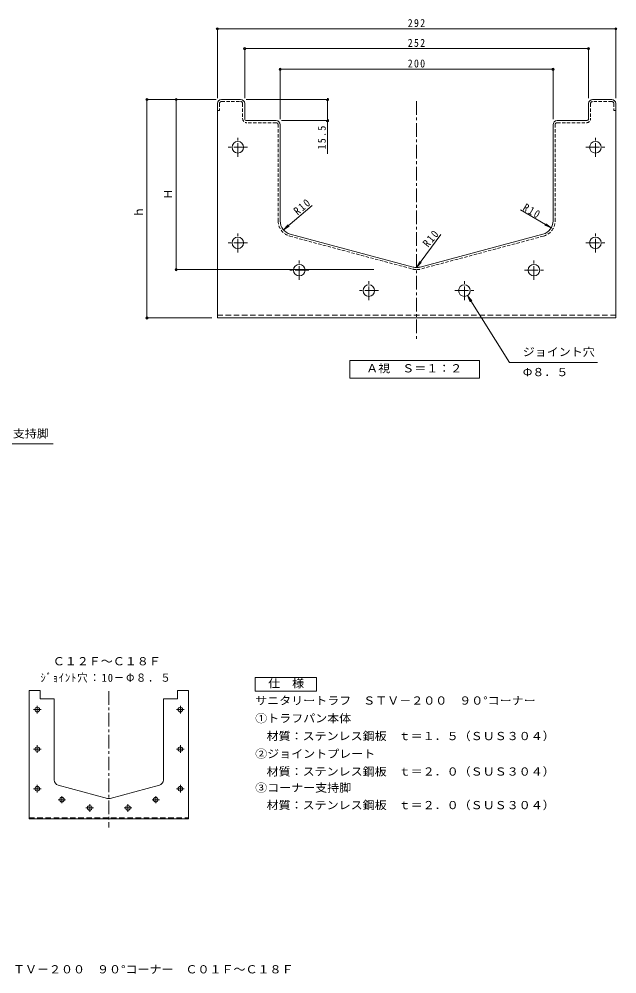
# Model space of a CAD drawing. Units: millimetres at full size, sheet at 1:5, with parts at other scales. Extents: x -1206 to 1135, y -958 to 974.
# Drawn here: x 40 to 1135, y -958 to 790 of the extents above; entities that cross this region are included whole.
import ezdxf
from ezdxf.enums import TextEntityAlignment as Align

# ---------------------------------------------------------------- set-up
doc = ezdxf.new("R2010")
doc.units = ezdxf.units.MM
doc.header["$LTSCALE"] = 5
doc.header["$PDMODE"] = 32
doc.header["$PDSIZE"] = 4
for name, pattern in [('CHAIN1', [8, 5, -1, 1, -1]), ('CHAIN2', [12, 9, -1, 1, -1]), ('DASHED1', [1.8, 1.2, -0.6]), ('DASHED2', [3, 2, -1])]:
    doc.linetypes.add(name, pattern=pattern)
for name, color, linetype, lineweight in [('0-F_092', 7, 'Continuous', 9), ('1-0_1-0ﾚｲﾔ', 4, 'DASHED1', 9), ('1-1_1-1ﾚｲﾔ', 4, 'CHAIN1', 9), ('1-4_1-4ﾚｲﾔ', 7, 'Continuous', 9), ('1-F_Hojo', 7, 'Continuous', 9), ('3-0__2-a_N_s', 2, 'Continuous', 9), ('4-0_Yobi_3', 4, 'CHAIN2', 9), ('4-1_ADD_LINE', 4, 'CHAIN1', 9), ('4-3', 4, 'Continuous', 9)]:
    doc.layers.add(name, color=color, linetype=linetype, lineweight=lineweight)
for name, color, linetype in [('3-F', 2, 'Continuous'), ('4-F', 7, 'Continuous'), ('F-F_F-Fﾚｲﾔ', 2, 'Continuous')]:
    doc.layers.add(name, color=color, linetype=linetype)
doc.styles.add('ＭＳ ゴシック', font='')
doc.styles.get('ＭＳ ゴシック').set_extended_font_data('MS Gothic')

msp = doc.modelspace()

# ---------------------------------------------------------------- linework, layer by layer
at = {"layer": '0-F_092'}
msp.add_lwpolyline([(-136.829, -65.779), (-95.851, 12.711), (102.341, 12.711)], dxfattribs=at)
at = {"layer": '1-0_1-0ﾚｲﾔ'}
for p, q in [((403.31, 635.463), (403.31, 622.965)), ((410.81, 639.213), (445.809, 639.213)), ((449.56, 635.463), (449.56, 607.964)), ((1087.06, 635.463), (1087.06, 607.964)), ((1125.809, 639.213), (1090.811, 639.213)), ((510.81, 600.464), (457.06, 600.464)), ((514.56, 420.517), (514.56, 596.715)), ((1022.061, 420.517), (1022.061, 596.715)), ((1025.81, 600.464), (1079.56, 600.464)), ((535.869, 392.747), (760.871, 332.458)), ((1000.752, 392.746), (775.751, 332.458))]:
    msp.add_line(p, q, dxfattribs=at)
at = {"layer": '1-0_1-0ﾚｲﾔ', "linetype": 'Continuous'}
for p, q in [((445.809, 642.964), (410.81, 642.964)), ((453.31, 607.964), (453.31, 635.463)), ((1083.31, 607.964), (1083.31, 635.463)), ((1125.809, 642.964), (1090.811, 642.964)), ((510.81, 604.214), (457.06, 604.214)), ((518.31, 420.518), (518.31, 596.715)), ((536.84, 396.37), (761.842, 336.08)), ((999.779, 396.369), (774.78, 336.08))]:
    msp.add_line(p, q, dxfattribs=at)
at = {"layer": '1-0_1-0ﾚｲﾔ', "color": 7, "linetype": 'Continuous'}
for p, q in [((606.493, 642.963), (455.809, 642.963)), ((604.993, 642.963), (604.993, 604.215)), ((606.493, 604.215), (520.81, 604.215)), ((604.993, 604.215), (604.993, 543.435))]:
    msp.add_line(p, q, dxfattribs=at)
at = {"layer": '1-0_1-0ﾚｲﾔ'}
for points in [[(407.06, 635.463), (407.06, 622.965), (403.31, 622.965)], [(1129.56, 635.463), (1129.56, 622.965), (1133.311, 622.965)]]:
    msp.add_lwpolyline(points, dxfattribs=at)
at = {"layer": '1-0_1-0ﾚｲﾔ', "linetype": 'Continuous'}
for centre, radius, start, end in [((410.81, 635.463), 7.5, 90, 179.42114), ((445.809, 635.463), 7.5, 0, 90), ((1090.811, 635.463), 7.5, 90, 180), ((1125.809, 635.463), 7.5, 0, 90), ((457.06, 607.964), 3.75, 180, 270), ((510.81, 596.715), 7.5, 0, 90), ((1025.81, 596.715), 7.5, 90.69875, 180), ((1079.56, 607.964), 3.75, 270.89141, 0), ((543.31, 420.518), 25, 180, 254.9998), ((993.309, 420.517), 25, 285.0002, 359.9998), ((768.312, 360.228), 25, 254.99974, 269.99719), ((768.31, 360.228), 25, 270.00281, 285.00026)]:
    msp.add_arc(centre, radius, start, end, dxfattribs=at)
at = {"layer": '1-0_1-0ﾚｲﾔ'}
for centre, radius, start, end in [((410.81, 635.463), 3.75, 90, 180), ((445.809, 635.463), 3.75, 0, 90), ((1090.811, 635.463), 3.75, 90, 180), ((1125.809, 635.463), 3.75, 0, 90), ((457.06, 607.964), 7.5, 180, 270), ((510.81, 596.715), 3.75, 0, 90), ((1025.81, 596.715), 3.75, 90, 180), ((1079.56, 607.964), 7.5, 270, 0), ((543.31, 420.517), 28.75, 180, 255.00007), ((993.311, 420.517), 28.75, 284.99993, 0), ((768.312, 360.228), 28.75, 255.00009, 269.99791), ((768.31, 360.228), 28.75, 270.00209, 284.99991)]:
    msp.add_arc(centre, radius, start, end, dxfattribs=at)
at = {"layer": '1-0_1-0ﾚｲﾔ', "color": 7}
for p in [(604.993, 642.963), (604.993, 604.215)]:
    msp.add_point(p, dxfattribs=at)
at = {"layer": '1-1_1-1ﾚｲﾔ', "linetype": 'Continuous'}
for p, q in [((403.31, 635.539), (403.31, 242.963)), ((1133.311, 635.463), (1133.311, 242.963)), ((1018.309, 420.517), (1018.309, 596.715)), ((1079.618, 604.214), (1025.719, 604.214)), ((403.31, 242.963), (1133.311, 242.963))]:
    msp.add_line(p, q, dxfattribs=at)
at = {"layer": '1-1_1-1ﾚｲﾔ'}
for p, q in [((768.311, 639.793), (768.311, 203.227)), ((440.687, 537.865), (440.687, 573.048)), ((1095.935, 537.865), (1095.935, 573.048)), ((458.278, 555.456), (423.096, 555.456)), ((1078.344, 555.456), (1113.526, 555.456)), ((440.687, 362.873), (440.687, 398.056)), ((1095.935, 362.873), (1095.935, 398.056)), ((458.278, 380.465), (423.096, 380.465)), ((1078.344, 380.465), (1113.526, 380.465)), ((553.31, 312.873), (553.31, 348.055)), ((983.312, 312.873), (983.312, 348.055)), ((570.901, 330.464), (535.718, 330.464)), ((965.721, 330.464), (1000.904, 330.464)), ((680.811, 275.373), (680.811, 310.555)), ((855.811, 275.373), (855.811, 310.555)), ((698.403, 292.964), (663.22, 292.964)), ((838.219, 292.964), (873.402, 292.964))]:
    msp.add_line(p, q, dxfattribs=at)
at = {"layer": '1-1_1-1ﾚｲﾔ', "linetype": 'DASHED2'}
msp.add_line((403.31, 247.964), (1133.311, 247.964), dxfattribs=at)
at = {"layer": '1-1_1-1ﾚｲﾔ', "linetype": 'Continuous'}
for centre in [(440.687, 555.456), (1095.935, 555.456), (440.687, 380.465), (1095.935, 380.465), (553.31, 330.464), (983.312, 330.464), (680.811, 292.964), (855.811, 292.964)]:
    msp.add_circle(centre, 10.625, dxfattribs=at)
at = {"layer": '1-4_1-4ﾚｲﾔ'}
for p, q in [((403.31, 773.917), (403.31, 645.539)), ((403.31, 772.417), (1133.311, 772.417)), ((1133.311, 773.917), (1133.311, 645.463)), ((453.31, 737.534), (453.31, 645.463)), ((453.31, 736.034), (1083.311, 736.034)), ((1083.311, 737.534), (1083.311, 645.463)), ((518.31, 699.843), (518.31, 606.715)), ((1018.309, 699.843), (1018.309, 606.715)), ((518.31, 698.343), (1018.309, 698.343)), ((272.622, 642.963), (400.81, 642.963)), ((274.122, 642.963), (274.122, 242.963)), ((327.758, 642.963), (327.758, 331.478)), ((326.258, 331.478), (689.812, 331.478)), ((272.622, 242.963), (393.31, 242.963))]:
    msp.add_line(p, q, dxfattribs=at)
for p in [(403.31, 772.417), (1133.311, 772.417), (453.31, 736.034), (1083.311, 736.034), (518.31, 698.343), (1018.309, 698.343), (274.122, 642.963), (327.758, 642.963), (327.758, 331.478), (274.122, 242.963)]:
    msp.add_point(p, dxfattribs=at)
at = {"layer": '1-F_Hojo'}
for p, q in [((577.226, 448.678), (524.2, 404.399)), ((958.771, 440.973), (1014.797, 407.74)), ((524.2, 404.399), (532.667, 413.595)), ((524.2, 404.399), (534.758, 411.09)), ((1014.797, 407.74), (1003.306, 412.659)), ((1014.797, 407.74), (1004.97, 415.466)), ((812.374, 395.612), (768.311, 335.228)), ((768.311, 335.228), (774.298, 346.201)), ((768.311, 335.228), (776.934, 344.277)), ((861.345, 283.894), (866.559, 272.534)), ((645.982, 165.092), (883.339, 165.092)), ((645.982, 165.092), (645.982, 132.592)), ((883.339, 132.592), (883.339, 165.092)), ((938.377, 161.345), (1099.857, 161.345)), ((645.982, 132.592), (883.339, 132.592))]:
    msp.add_line(p, q, dxfattribs=at)
msp.add_lwpolyline([(938.377, 161.345), (861.345, 283.894), (869.322, 274.27)], dxfattribs=at)
at = {"layer": '3-0__2-a_N_s'}
for p, q in [((472.476, -415.555), (584.976, -415.555)), ((472.476, -440.555), (472.476, -415.555)), ((584.976, -415.555), (584.976, -440.555)), ((584.976, -440.555), (472.476, -440.555))]:
    msp.add_line(p, q, dxfattribs=at)
at = {"layer": '4-0_Yobi_3'}
for p, q in [((111.692, -639.126), (124.952, -639.126)), ((118.322, -632.491), (118.322, -645.756)), ((296.953, -639.126), (283.693, -639.126)), ((290.323, -632.491), (290.323, -645.756))]:
    msp.add_line(p, q, dxfattribs=at)
at = {"layer": '4-0_Yobi_3', "linetype": 'Continuous'}
for centre in [(118.322, -639.126), (290.323, -639.126)]:
    msp.add_circle(centre, 4.25, dxfattribs=at)
at = {"layer": '4-1_ADD_LINE'}
for p, q in [((204.323, -440.394), (204.323, -690.021)), ((73.273, -481.166), (73.273, -467.092)), ((335.372, -481.166), (335.372, -467.092)), ((80.31, -474.129), (66.236, -474.129)), ((328.336, -474.129), (342.409, -474.129)), ((73.273, -553.664), (73.273, -539.591)), ((335.372, -553.664), (335.372, -539.591)), ((80.31, -546.627), (66.236, -546.627)), ((328.336, -546.627), (342.409, -546.627)), ((80.31, -619.126), (66.236, -619.126)), ((73.273, -626.162), (73.273, -612.089)), ((328.336, -619.126), (342.409, -619.126)), ((335.372, -626.162), (335.372, -612.089)), ((176.359, -654.126), (162.286, -654.126)), ((169.323, -661.163), (169.323, -647.09)), ((232.286, -654.126), (246.359, -654.126)), ((239.323, -661.163), (239.323, -647.09))]:
    msp.add_line(p, q, dxfattribs=at)
at = {"layer": '4-1_ADD_LINE', "linetype": 'DASHED2'}
msp.add_line((58.322, -672.126), (350.322, -672.126), dxfattribs=at)
at = {"layer": '4-3'}
for p, q in [((78.322, -439.126), (58.322, -439.126)), ((58.322, -439.126), (58.322, -674.126)), ((78.322, -454.626), (78.322, -439.126)), ((330.322, -454.626), (330.322, -439.126)), ((330.322, -439.126), (350.323, -439.126)), ((330.323, -454.626), (330.323, -439.126)), ((350.322, -439.126), (350.322, -674.126)), ((350.323, -439.126), (350.323, -674.126)), ((78.322, -454.626), (104.322, -454.626)), ((104.322, -603.105), (104.322, -454.626)), ((330.323, -454.626), (304.322, -454.626)), ((304.322, -603.105), (304.322, -454.626)), ((304.324, -603.105), (304.323, -454.626)), ((111.734, -612.764), (201.735, -636.88)), ((296.91, -612.764), (206.911, -636.879)), ((58.322, -674.126), (350.322, -674.126))]:
    msp.add_line(p, q, dxfattribs=at)
for centre in [(73.273, -474.129), (335.372, -474.129), (73.273, -546.627), (335.372, -546.627), (73.273, -619.126), (335.372, -619.126), (169.323, -654.126), (239.323, -654.126)]:
    msp.add_circle(centre, 4.25, dxfattribs=at)
for centre, start, end in [((114.322, -603.105), 179.99987, 254.99982), ((294.322, -603.105), 285.00032, 359.99987), ((204.323, -627.22), 254.99974, 285.00029)]:
    msp.add_arc(centre, 10, start, end, dxfattribs=at)

# ---------------------------------------------------------------- texts
at = {"layer": '0-F_092', "style": 'ＭＳ ゴシック', "width": 1.1}
msp.add_text('③コーナー支持脚', height=14.66, dxfattribs=at).set_placement((-81.422, 19.38), align=Align.BOTTOM_LEFT)
at = {"layer": '1-0_1-0ﾚｲﾔ', "color": 2, "insert": (601.993, 551.466), "char_height": 14.66, "attachment_point": 7, "rotation": 90, "style": 'ＭＳ ゴシック'}
msp.add_mtext('\\T1.28;\\W0.9;15.5', dxfattribs=at)
at = {"layer": '1-4_1-4ﾚｲﾔ', "color": 2, "style": 'ＭＳ ゴシック'}
for s, p in [('Ｈ', (324.758, 459.721)), ('ｈ', (271.122, 426.713))]:
    msp.add_text(s, height=14.66, rotation=90, dxfattribs=at).set_placement(p, align=Align.BOTTOM_LEFT)
at = {"layer": '1-4_1-4ﾚｲﾔ', "color": 2, "char_height": 14.66, "attachment_point": 7, "style": 'ＭＳ ゴシック'}
for s, insert in [('\\T1.27;\\W0.9;292', (752.06, 775.417)), ('\\T1.27;\\W0.9;252', (752.06, 739.034)), ('\\T1.27;\\W0.9;200', (752.06, 701.343))]:
    msp.add_mtext(s, dxfattribs=dict(at, insert=insert))
at = {"layer": '1-F_Hojo', "color": 2, "style": 'ＭＳ ゴシック', "width": 1.1}
for s, p in [('ジョイント穴', (962.76, 168.887)), ('Ａ視\u3000Ｓ＝１：２', (675.91, 138.842)), ('Φ８．５', (962.76, 131.927))]:
    msp.add_text(s, height=14.66, dxfattribs=at).set_placement(p, align=Align.BOTTOM_LEFT)
at = {"layer": '1-F_Hojo', "color": 2, "char_height": 14.66, "attachment_point": 7, "style": 'ＭＳ ゴシック'}
for insert, rotation in [((550.605, 430.317), 40), ((961.34, 440.557), 330), ((789.516, 371.192), 50)]:
    msp.add_mtext('\\T1.27;\\W0.9;R10', dxfattribs=dict(at, insert=insert, rotation=rotation))
at = {"layer": '3-F', "style": 'ＭＳ ゴシック', "width": 1.1}
for s, p in [('仕\u3000様', (496.226, -438.055)), ('サニタリートラフ\u3000ＳＴＶ－２００\u3000９０°コーナー\u3000', (472.476, -469.515)), ('①トラフパン本体', (472.476, -502.015)), ('材質：ステンレス鋼板\u3000ｔ＝１．５（ＳＵＳ３０４）', (493.444, -534.515)), ('②ジョイントプレート', (472.476, -567.015)), ('材質：ステンレス鋼板\u3000ｔ＝２．０（ＳＵＳ３０４）', (493.444, -599.515)), ('③コーナー支持脚', (472.476, -629.196)), ('材質：ステンレス鋼板\u3000ｔ＝２．０（ＳＵＳ３０４）', (493.444, -660.975))]:
    msp.add_text(s, height=14.66, dxfattribs=at).set_placement(p, align=Align.BOTTOM_LEFT)
at = {"layer": '4-F', "style": 'ＭＳ ゴシック', "width": 1.1}
msp.add_text('Ｃ１２Ｆ～Ｃ１８Ｆ', height=14.66, dxfattribs=at).set_placement((101.651, -397.538), align=Align.BOTTOM_LEFT)
at = {"layer": '4-F', "insert": (79.151, -424.899), "char_height": 14.66, "attachment_point": 7, "style": 'ＭＳ ゴシック'}
msp.add_mtext('\\T1.18;\\W0.95;ｼﾞｮｲﾝﾄ穴：10－Φ８．５', dxfattribs=at)
at = {"layer": 'F-F_F-Fﾚｲﾔ', "style": 'ＭＳ ゴシック', "width": 1.1}
msp.add_text('サニタリートラフ\u3000ＳＴＶ－２００\u3000９０°コーナー\u3000Ｃ０１Ｆ～Ｃ１８Ｆ', height=14.66, dxfattribs=at).set_placement((-191.25, -961.639), align=Align.BOTTOM_LEFT)

doc.saveas('drawing.dxf')
